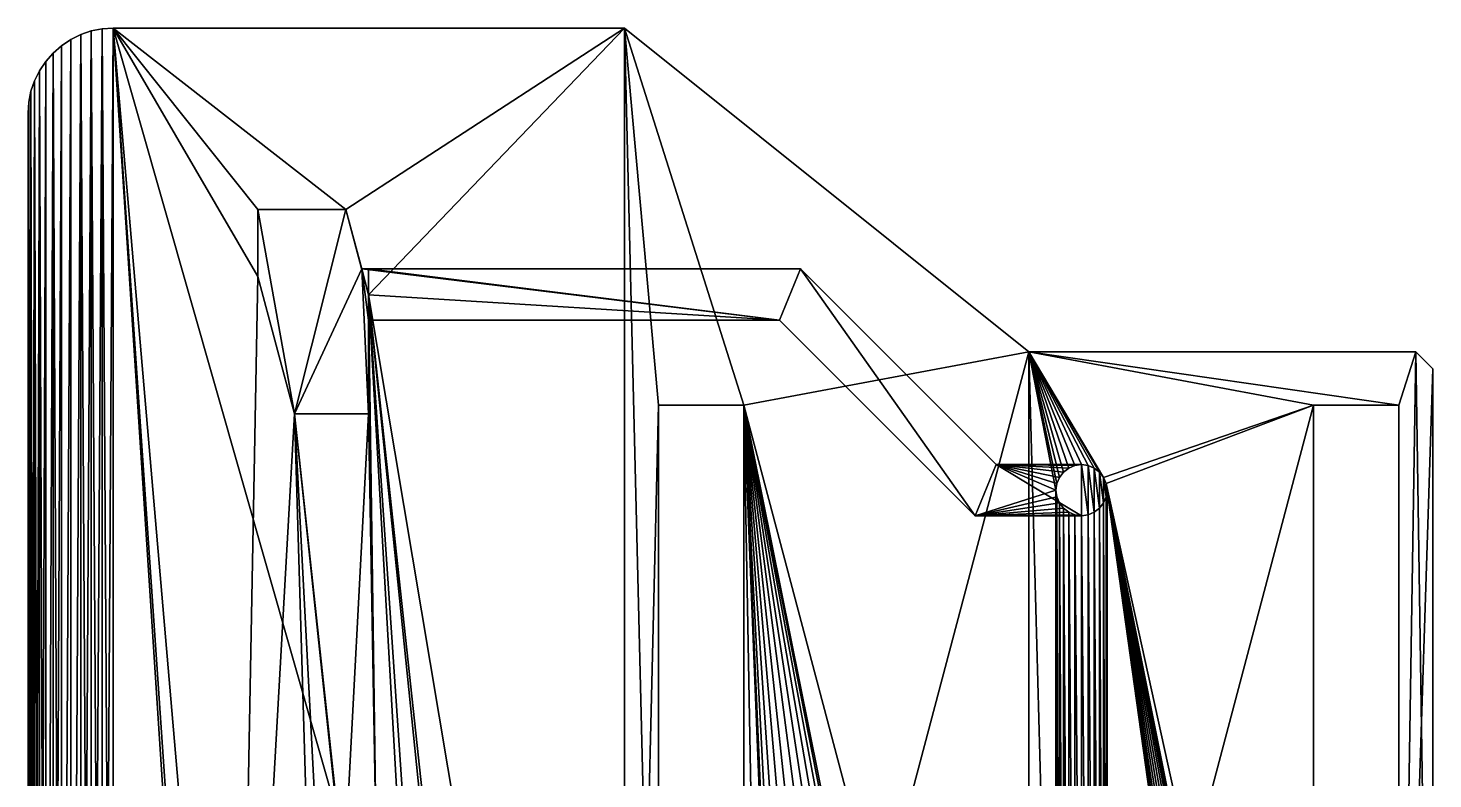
# Model space of a CAD drawing. Extents: x -35 to 47, y -20 to 85.
# Drawn here: x -35 to 47.5, y 41.2 to 85.2 of the extents above; entities that cross this region are included whole.
import ezdxf

# ---------------------------------------------------------------- set-up
doc = ezdxf.new("R2010")
doc.units = 0
doc.header["$MEASUREMENT"] = 0
doc.layers.add('STL2DXF', color=7, linetype='Continuous')

msp = doc.modelspace()

# ---------------------------------------------------------------- linework, layer by layer
at = {"layer": 'STL2DXF'}
for points in [[(-31.294, 85.08), (-31.913, 84.869, 5), (-31.294, 85.08, 5)], [(-31.913, 84.869, 5), (-31.294, 85.08), (-31.913, 84.869)], [(-31.294, -19.83, 5), (-31.294, 85.08, 5), (-31.913, 84.869, 5)], [(-31.294, 85.08), (-31.294, -19.83), (-31.913, -19.619)], [(-31.294, 85.08), (-31.913, -19.619), (-31.913, 84.869)], [(-30.653, 85.207), (-31.294, 85.08, 5), (-30.653, 85.207, 5)], [(-31.294, 85.08, 5), (-30.653, 85.207), (-31.294, 85.08)], [(-30.653, -19.957, 5), (-30.653, 85.207, 5), (-31.294, 85.08, 5)], [(-30.653, 85.207), (-30.653, -19.957), (-31.294, -19.83)], [(-30.653, 85.207), (-31.294, -19.83), (-31.294, 85.08)], [(-30.653, -19.957, 5), (-31.294, 85.08, 5), (-31.294, -19.83, 5)], [(-30, 85.25), (-30.653, 85.207, 5), (-30, 85.25, 5)], [(-30.653, 85.207, 5), (-30, 85.25), (-30.653, 85.207)], [(-30, -20, 5), (-30, 85.25, 5), (-30.653, 85.207, 5)], [(-30, 85.25), (-30, -20), (-30.653, -19.957)], [(-30, 85.25), (-30.653, -19.957), (-30.653, 85.207)], [(-30, -20, 5), (-30.653, 85.207, 5), (-30.653, -19.957, 5)], [(-16.359, 74.61, 5), (0, 85.25, 5), (-30, 85.25, 5)], [(-16.359, 74.61, 5), (-30, 85.25, 5), (-21.513, 74.61, 5)], [(-21.513, 74.61, 5), (-30, 85.25, 5), (-21.513, 70.664, 5)], [(-21.513, 70.664, 5), (-30, 85.25, 5), (-22.799, 1.497, 5)], [(-22.799, 1.497, 5), (-30, 85.25, 5), (-23.964, -2.849, 5)], [(-23.964, -2.849, 5), (-30, 85.25, 5), (-23.964, -7.508, 5)], [(-30, -20, 5), (-23.964, -7.508, 5), (-30, 85.25, 5)], [(0, 85.25, 5), (-30, 85.25), (-30, 85.25, 5)], [(-30, 85.25), (0, 85.25, 5), (0, 85.25)], [(0, 85.25), (0, -20), (-30, 85.25)], [(-30, 85.25), (0, -20), (-30, -20)], [(-15.013, 69.588, 5), (0, 85.25, 5), (-16.359, 74.61, 5)], [(0, -20, 5), (0, 85.25, 5), (-15.013, 69.588, 5)], [(23.725, 66.25, 5), (0, 85.25), (0, 85.25, 5)], [(0, 85.25), (23.725, 66.25, 5), (23.725, 66.25)], [(0, -20, 5), (2, 3.125, 5), (0, 85.25, 5)], [(7, 63.125, 5), (23.725, 66.25, 5), (0, 85.25, 5)], [(7, 63.125, 5), (0, 85.25, 5), (2, 63.125, 5)], [(2, 63.125, 5), (0, 85.25, 5), (2, 3.125, 5)], [(2, 63.125), (0, -20), (0, 85.25)], [(23.725, 66.25), (7, 63.125), (0, 85.25)], [(0, 85.25), (7, 63.125), (2, 63.125)], [(-33.044, 84.217), (-33.536, 83.786, 5), (-33.044, 84.217, 5)], [(-33.536, 83.786, 5), (-33.044, 84.217), (-33.536, 83.786)], [(-33.044, -18.967, 5), (-33.044, 84.217, 5), (-33.536, 83.786, 5)], [(-33.044, 84.217), (-33.044, -18.967), (-33.536, -18.536)], [(-33.044, 84.217), (-33.536, -18.536), (-33.536, 83.786)], [(-32.5, 84.58), (-33.044, 84.217, 5), (-32.5, 84.58, 5)], [(-33.044, 84.217, 5), (-32.5, 84.58), (-33.044, 84.217)], [(-32.5, -19.33, 5), (-32.5, 84.58, 5), (-33.044, -18.967, 5)], [(-33.044, -18.967, 5), (-32.5, 84.58, 5), (-33.044, 84.217, 5)], [(-32.5, 84.58), (-32.5, -19.33), (-33.044, -18.967)], [(-32.5, 84.58), (-33.044, -18.967), (-33.044, 84.217)], [(-31.913, 84.869), (-32.5, 84.58, 5), (-31.913, 84.869, 5)], [(-32.5, 84.58, 5), (-31.913, 84.869), (-32.5, 84.58)], [(-31.913, -19.619, 5), (-31.913, 84.869, 5), (-32.5, -19.33, 5)], [(-32.5, -19.33, 5), (-31.913, 84.869, 5), (-32.5, 84.58, 5)], [(-31.913, 84.869), (-31.913, -19.619), (-32.5, -19.33)], [(-31.913, 84.869), (-32.5, -19.33), (-32.5, 84.58)], [(-31.294, -19.83, 5), (-31.913, 84.869, 5), (-31.913, -19.619, 5)], [(-33.967, 83.294, 5), (-34.33, 82.75), (-34.33, 82.75, 5)], [(-34.33, 82.75), (-33.967, 83.294, 5), (-33.967, 83.294)], [(-33.967, -18.044, 5), (-33.967, 83.294, 5), (-34.33, 82.75, 5)], [(-33.967, 83.294), (-33.967, -18.044), (-34.33, -17.5)], [(-33.967, 83.294), (-34.33, -17.5), (-34.33, 82.75)], [(-33.536, 83.786, 5), (-33.967, 83.294), (-33.967, 83.294, 5)], [(-33.967, 83.294), (-33.536, 83.786, 5), (-33.536, 83.786)], [(-33.536, -18.536, 5), (-33.536, 83.786, 5), (-33.967, -18.044, 5)], [(-33.967, -18.044, 5), (-33.536, 83.786, 5), (-33.967, 83.294, 5)], [(-33.536, 83.786), (-33.536, -18.536), (-33.967, -18.044)], [(-33.536, 83.786), (-33.967, -18.044), (-33.967, 83.294)], [(-33.044, -18.967, 5), (-33.536, 83.786, 5), (-33.536, -18.536, 5)], [(-34.33, 82.75, 5), (-34.619, 82.163), (-34.619, 82.163, 5)], [(-34.619, 82.163), (-34.33, 82.75, 5), (-34.33, 82.75)], [(-34.33, -17.5, 5), (-34.33, 82.75, 5), (-34.619, 82.163, 5)], [(-34.33, 82.75), (-34.33, -17.5), (-34.619, -16.913)], [(-34.33, 82.75), (-34.619, -16.913), (-34.619, 82.163)], [(-33.967, -18.044, 5), (-34.33, 82.75, 5), (-34.33, -17.5, 5)], [(-34.619, 82.163, 5), (-34.83, 81.544), (-34.83, 81.544, 5)], [(-34.83, 81.544), (-34.619, 82.163, 5), (-34.619, 82.163)], [(-34.619, -16.913, 5), (-34.619, 82.163, 5), (-34.83, 81.544, 5)], [(-34.619, 82.163), (-34.619, -16.913), (-34.83, -16.294)], [(-34.619, 82.163), (-34.83, -16.294), (-34.83, 81.544)], [(-34.33, -17.5, 5), (-34.619, 82.163, 5), (-34.619, -16.913, 5)], [(-34.957, 80.903, 5), (-35, 80.25), (-35, 80.25, 5)], [(-35, 80.25), (-34.957, 80.903, 5), (-34.957, 80.903)], [(-34.957, -15.653, 5), (-34.957, 80.903, 5), (-35, -15, 5)], [(-35, -15, 5), (-34.957, 80.903, 5), (-35, 80.25, 5)], [(-34.957, 80.903), (-34.957, -15.653), (-35, -15)], [(-34.957, 80.903), (-35, -15), (-35, 80.25)], [(-34.83, 81.544, 5), (-34.957, 80.903), (-34.957, 80.903, 5)], [(-34.957, 80.903), (-34.83, 81.544, 5), (-34.83, 81.544)], [(-34.83, -16.294, 5), (-34.83, 81.544, 5), (-34.957, 80.903, 5)], [(-34.83, 81.544), (-34.83, -16.294), (-34.957, -15.653)], [(-34.83, 81.544), (-34.957, -15.653), (-34.957, 80.903)], [(-34.83, -16.294, 5), (-34.957, 80.903, 5), (-34.957, -15.653, 5)], [(-34.619, -16.913, 5), (-34.83, 81.544, 5), (-34.83, -16.294, 5)], [(-35, 80.25, 5), (-35, -15), (-35, -15, 5)], [(-35, -15), (-35, 80.25, 5), (-35, 80.25)], [(-21.513, 74.61, 1), (-16.359, 74.61, 5), (-21.513, 74.61, 5)], [(-16.359, 74.61, 5), (-21.513, 74.61, 1), (-16.359, 74.61, 1)], [(-19.355, 62.61, 1), (-16.359, 74.61, 1), (-21.513, 74.61, 1)], [(-19.355, 62.61, 1), (-21.513, 74.61, 1), (-21.513, 70.664, 1)], [(-21.513, 74.61, 1), (-21.513, 70.664, 5), (-21.513, 70.664, 1)], [(-21.513, 70.664, 5), (-21.513, 74.61, 1), (-21.513, 74.61, 5)], [(-19.355, 62.61, 1), (-15.421, 71.11, 1), (-16.359, 74.61, 1)], [(-16.359, 74.61, 5), (-15.013, 69.588, 4), (-15.013, 69.588, 5)], [(-15.013, 69.588, 4), (-16.359, 74.61, 5), (-15.421, 71.11, 4)], [(-15.421, 71.11, 4), (-16.359, 74.61, 5), (-15.421, 71.11, 1)], [(-15.421, 71.11, 1), (-16.359, 74.61, 5), (-16.359, 74.61, 1)], [(-15.013, 62.61, 1), (-15.421, 71.11, 1), (-19.355, 62.61, 1)], [(-15.013, 71.11, 4), (-15.013, 69.588, 4), (-15.421, 71.11, 4)], [(9.097, 68.11, 1), (10.34, 71.11, 1), (-15.421, 71.11, 1)], [(9.097, 68.11, 1), (-15.421, 71.11, 1), (-15.013, 68.11, 1)], [(-15.013, 68.11, 1), (-15.421, 71.11, 1), (-15.013, 62.61, 1)], [(-15.421, 71.11, 4), (10.34, 71.11, 4), (-15.013, 71.11, 4)], [(10.34, 71.11, 4), (-15.421, 71.11, 4), (10.34, 71.11, 1)], [(10.34, 71.11, 1), (-15.421, 71.11, 4), (-15.421, 71.11, 1)], [(10.34, 71.11, 4), (9.097, 68.11, 4), (-15.013, 71.11, 4)], [(-15.013, 71.11, 4), (9.097, 68.11, 4), (-15.013, 69.588, 4)], [(10.34, 71.11, 4), (20.582, 56.625, 4), (9.097, 68.11, 4)], [(20.582, 56.625, 1), (10.34, 71.11, 1), (9.097, 68.11, 1)], [(10.34, 71.11, 4), (21.825, 59.625, 1), (21.825, 59.625, 4)], [(21.825, 59.625, 1), (10.34, 71.11, 4), (10.34, 71.11, 1)], [(21.825, 59.625, 4), (20.582, 56.625, 4), (10.34, 71.11, 4)], [(20.582, 56.625, 1), (21.825, 59.625, 1), (10.34, 71.11, 1)], [(-22.799, 1.497, 5), (-19.355, 62.61, 5), (-21.513, 70.664, 5)], [(-21.513, 70.664, 1), (-19.355, 62.61, 5), (-19.355, 62.61, 1)], [(-19.355, 62.61, 5), (-21.513, 70.664, 1), (-21.513, 70.664, 5)], [(-15.013, 69.588, 5), (-15.013, 62.61, 1), (-15.013, 62.61, 5)], [(-15.013, 62.61, 1), (-15.013, 69.588, 5), (-15.013, 68.11, 4)], [(-15.013, 68.11, 4), (-15.013, 69.588, 5), (-15.013, 69.588, 4)], [(-15.013, 62.61, 5), (-14.554, 35.992, 5), (-15.013, 69.588, 5)], [(0, -20, 5), (-15.013, 69.588, 5), (-10.965, 32.081, 5)], [(-10.965, 32.081, 5), (-15.013, 69.588, 5), (-11.39, 33.977, 5)], [(-11.39, 33.977, 5), (-15.013, 69.588, 5), (-12.702, 35.408, 5)], [(-12.702, 35.408, 5), (-15.013, 69.588, 5), (-13.087, 35.53, 5)], [(-13.087, 35.53, 5), (-15.013, 69.588, 5), (-14.554, 35.992, 5)], [(-15.013, 68.11, 4), (-15.013, 69.588, 4), (9.097, 68.11, 4)], [(-15.013, 68.11, 1), (-15.013, 62.61, 1), (-15.013, 68.11, 4)], [(9.097, 68.11, 1), (-15.013, 68.11, 4), (9.097, 68.11, 4)], [(-15.013, 68.11, 4), (9.097, 68.11, 1), (-15.013, 68.11, 1)], [(9.097, 68.11, 1), (20.582, 56.625, 4), (20.582, 56.625, 1)], [(20.582, 56.625, 4), (9.097, 68.11, 1), (9.097, 68.11, 4)], [(23.725, 0, 5), (23.725, 66.25, 5), (7, 63.125, 5)], [(23.725, 66.25), (23.725, 0), (7, 3.125)], [(7, 63.125), (23.725, 66.25), (7, 3.125)], [(46.45, 66.25), (23.725, 66.25, 5), (46.45, 66.25, 5)], [(23.725, 66.25, 5), (46.45, 66.25), (23.725, 66.25)], [(23.725, 0, 5), (25.325, 8.125, 5), (23.725, 66.25, 5)], [(45.45, 63.125, 5), (46.45, 66.25, 5), (23.725, 66.25, 5)], [(45.45, 63.125, 5), (23.725, 66.25, 5), (40.45, 63.125, 5)], [(40.45, 63.125, 5), (23.725, 66.25, 5), (28.124, 58.875, 5)], [(28.124, 58.875, 5), (23.725, 66.25, 5), (27.886, 59.186, 5)], [(27.886, 59.186, 5), (23.725, 66.25, 5), (27.575, 59.424, 5)], [(27.575, 59.424, 5), (23.725, 66.25, 5), (27.213, 59.574, 5)], [(27.213, 59.574, 5), (23.725, 66.25, 5), (26.825, 59.625, 5)], [(26.825, 59.625, 5), (23.725, 66.25, 5), (26.437, 59.574, 5)], [(26.437, 59.574, 5), (23.725, 66.25, 5), (26.075, 59.424, 5)], [(26.075, 59.424, 5), (23.725, 66.25, 5), (25.764, 59.186, 5)], [(25.764, 59.186, 5), (23.725, 66.25, 5), (25.526, 58.875, 5)], [(25.526, 58.875, 5), (23.725, 66.25, 5), (25.376, 58.513, 5)], [(25.376, 58.513, 5), (23.725, 66.25, 5), (25.325, 58.125, 5)], [(25.325, 58.125, 5), (23.725, 66.25, 5), (25.325, 8.125, 5)], [(46.45, 66.25), (45.45, 63.125), (23.725, 66.25)], [(23.725, 66.25), (45.45, 63.125), (40.45, 63.125)], [(23.725, 66.25), (40.45, 63.125), (23.725, 0)], [(47.45, 0, 5), (46.45, 66.25, 5), (45.45, 3.125, 5)], [(46.45, 66.25, 5), (45.45, 63.125, 5), (45.45, 3.125, 5)], [(45.45, 63.125), (46.45, 66.25), (45.45, 3.125)], [(47.45, 65.25), (45.45, 3.125), (46.45, 66.25)], [(47.45, 65.25), (46.45, 66.25, 5), (47.45, 65.25, 5)], [(46.45, 66.25, 5), (47.45, 65.25), (46.45, 66.25)], [(46.45, 66.25, 5), (47.45, 0, 5), (47.45, 65.25, 5)], [(47.45, 0), (45.45, 3.125), (47.45, 65.25)], [(47.45, 65.25), (47.45, 0, 5), (47.45, 0)], [(47.45, 0, 5), (47.45, 65.25), (47.45, 65.25, 5)], [(2, 3.125), (0, -20), (2, 63.125)], [(2, 3.125), (2, 63.125, 5), (2, 3.125, 5)], [(2, 63.125, 5), (2, 3.125), (2, 63.125)], [(2, 63.125), (7, 63.125, 5), (2, 63.125, 5)], [(7, 63.125, 5), (2, 63.125), (7, 63.125)], [(7, 63.125, 5), (7, 3.125), (7, 3.125, 5)], [(7, 3.125), (7, 63.125, 5), (7, 63.125)], [(7, 3.125, 5), (8, 8.125, 5), (7, 63.125, 5)], [(23.725, 0, 5), (7, 63.125, 5), (11.932, 38.643, 5)], [(11.932, 38.643, 5), (7, 63.125, 5), (11.732, 39.125, 5)], [(11.732, 39.125, 5), (7, 63.125, 5), (11.414, 39.539, 5)], [(11.414, 39.539, 5), (7, 63.125, 5), (11, 39.857, 5)], [(11, 39.857, 5), (7, 63.125, 5), (10.518, 40.057, 5)], [(10.518, 40.057, 5), (7, 63.125, 5), (10, 40.125, 5)], [(10, 40.125, 5), (7, 63.125, 5), (9.482, 40.057, 5)], [(9.482, 40.057, 5), (7, 63.125, 5), (9, 39.857, 5)], [(9, 39.857, 5), (7, 63.125, 5), (8.586, 39.539, 5)], [(8.586, 39.539, 5), (7, 63.125, 5), (8.268, 39.125, 5)], [(8.268, 39.125, 5), (7, 63.125, 5), (8.068, 38.643, 5)], [(8.068, 38.643, 5), (7, 63.125, 5), (8, 38.125, 5)], [(8, 38.125, 5), (7, 63.125, 5), (8, 8.125, 5)], [(40.45, 3.125), (23.725, 0), (40.45, 63.125)], [(40.45, 63.125, 5), (28.124, 58.875, 5), (28.274, 58.513, 5)], [(40.45, 63.125, 5), (28.274, 58.513, 5), (40.45, 3.125, 5)], [(40.45, 3.125), (40.45, 63.125, 5), (40.45, 3.125, 5)], [(40.45, 63.125, 5), (40.45, 3.125), (40.45, 63.125)], [(40.45, 63.125), (45.45, 63.125, 5), (40.45, 63.125, 5)], [(45.45, 63.125, 5), (40.45, 63.125), (45.45, 63.125)], [(45.45, 63.125, 5), (45.45, 3.125), (45.45, 3.125, 5)], [(45.45, 3.125), (45.45, 63.125, 5), (45.45, 63.125)], [(-22.799, 1.497, 5), (-18.465, 32.409, 5), (-19.355, 62.61, 5)], [(-16.449, 35.572, 5), (-15.013, 62.61, 5), (-19.355, 62.61, 5)], [(-16.449, 35.572, 5), (-19.355, 62.61, 5), (-16.495, 35.53, 5)], [(-16.495, 35.53, 5), (-19.355, 62.61, 5), (-17.881, 34.26, 5)], [(-17.881, 34.26, 5), (-19.355, 62.61, 5), (-18.465, 32.409, 5)], [(-15.013, 62.61, 1), (-19.355, 62.61, 5), (-15.013, 62.61, 5)], [(-19.355, 62.61, 5), (-15.013, 62.61, 1), (-19.355, 62.61, 1)], [(-14.554, 35.992, 5), (-15.013, 62.61, 5), (-16.449, 35.572, 5)], [(25.325, 58.125, 4), (20.582, 56.625, 4), (21.825, 59.625, 4)], [(26.825, 56.625, 1), (21.825, 59.625, 1), (20.582, 56.625, 1)], [(21.825, 59.625, 4), (26.825, 59.625, 1), (26.825, 59.625, 4)], [(26.825, 59.625, 1), (21.825, 59.625, 4), (21.825, 59.625, 1)], [(26.437, 59.574, 4), (21.825, 59.625, 4), (26.825, 59.625, 4)], [(21.825, 59.625, 4), (26.437, 59.574, 4), (26.075, 59.424, 4)], [(21.825, 59.625, 4), (26.075, 59.424, 4), (25.764, 59.186, 4)], [(21.825, 59.625, 4), (25.764, 59.186, 4), (25.526, 58.875, 4)], [(21.825, 59.625, 4), (25.526, 58.875, 4), (25.376, 58.513, 4)], [(21.825, 59.625, 4), (25.376, 58.513, 4), (25.325, 58.125, 4)], [(26.825, 56.625, 1), (26.825, 59.625, 1), (21.825, 59.625, 1)], [(25.764, 59.186, 4), (26.075, 59.424, 5), (25.764, 59.186, 5)], [(26.075, 59.424, 5), (25.764, 59.186, 4), (26.075, 59.424, 4)], [(26.075, 59.424, 4), (26.437, 59.574, 5), (26.075, 59.424, 5)], [(26.437, 59.574, 5), (26.075, 59.424, 4), (26.437, 59.574, 4)], [(26.437, 59.574, 4), (26.825, 59.625, 5), (26.437, 59.574, 5)], [(26.825, 59.625, 5), (26.437, 59.574, 4), (26.825, 59.625, 4)], [(26.825, 59.625, 4), (27.213, 59.574, 5), (26.825, 59.625, 5)], [(27.213, 59.574, 5), (26.825, 59.625, 4), (27.213, 59.574, 1)], [(27.213, 59.574, 1), (26.825, 59.625, 4), (26.825, 59.625, 1)], [(27.213, 56.676, 1), (27.213, 59.574, 1), (26.825, 59.625, 1)], [(27.213, 56.676, 1), (26.825, 59.625, 1), (26.825, 56.625, 1)], [(27.213, 59.574, 1), (27.575, 59.424, 5), (27.213, 59.574, 5)], [(27.575, 59.424, 5), (27.213, 59.574, 1), (27.575, 59.424, 1)], [(27.575, 56.826, 1), (27.575, 59.424, 1), (27.213, 59.574, 1)], [(27.575, 56.826, 1), (27.213, 59.574, 1), (27.213, 56.676, 1)], [(27.575, 59.424, 1), (27.886, 59.186, 5), (27.575, 59.424, 5)], [(27.886, 59.186, 5), (27.575, 59.424, 1), (27.886, 59.186, 1)], [(27.886, 57.064, 1), (27.886, 59.186, 1), (27.575, 59.424, 1)], [(27.886, 57.064, 1), (27.575, 59.424, 1), (27.575, 56.826, 1)], [(25.526, 58.875, 4), (25.376, 58.513, 5), (25.376, 58.513, 4)], [(25.376, 58.513, 5), (25.526, 58.875, 4), (25.526, 58.875, 5)], [(25.764, 59.186, 4), (25.526, 58.875, 5), (25.526, 58.875, 4)], [(25.526, 58.875, 5), (25.764, 59.186, 4), (25.764, 59.186, 5)], [(27.886, 59.186, 5), (28.124, 58.875, 1), (28.124, 58.875, 5)], [(28.124, 58.875, 1), (27.886, 59.186, 5), (27.886, 59.186, 1)], [(28.124, 57.375, 1), (28.124, 58.875, 1), (27.886, 59.186, 1)], [(28.124, 57.375, 1), (27.886, 59.186, 1), (27.886, 57.064, 1)], [(28.124, 58.875, 5), (28.274, 58.513, 1), (28.274, 58.513, 5)], [(28.274, 58.513, 1), (28.124, 58.875, 5), (28.124, 58.875, 1)], [(28.274, 57.737, 1), (28.274, 58.513, 1), (28.124, 58.875, 1)], [(28.274, 57.737, 1), (28.124, 58.875, 1), (28.124, 57.375, 1)], [(25.376, 57.737, 4), (20.582, 56.625, 4), (25.325, 58.125, 4)], [(25.526, 57.375, 4), (20.582, 56.625, 4), (25.376, 57.737, 4)], [(25.376, 58.513, 4), (25.325, 58.125, 5), (25.325, 58.125, 4)], [(25.325, 58.125, 5), (25.376, 58.513, 4), (25.376, 58.513, 5)], [(25.325, 58.125, 4), (25.376, 57.737, 5), (25.376, 57.737, 4)], [(25.376, 57.737, 5), (25.325, 58.125, 4), (25.325, 58.125, 5)], [(25.376, 8.513, 5), (25.376, 57.737, 5), (25.325, 58.125, 5)], [(25.376, 8.513, 5), (25.325, 58.125, 5), (25.325, 8.125, 5)], [(25.376, 57.737, 4), (25.526, 57.375, 5), (25.526, 57.375, 4)], [(25.526, 57.375, 5), (25.376, 57.737, 4), (25.376, 57.737, 5)], [(25.526, 8.875, 5), (25.526, 57.375, 5), (25.376, 57.737, 5)], [(25.526, 8.875, 5), (25.376, 57.737, 5), (25.376, 8.513, 5)], [(28.274, 57.737, 5), (28.124, 57.375, 1), (28.124, 57.375, 5)], [(28.124, 57.375, 1), (28.274, 57.737, 5), (28.274, 57.737, 1)], [(28.274, 8.513, 5), (28.274, 57.737, 5), (28.124, 57.375, 5)], [(28.274, 58.513, 5), (28.325, 58.125, 1), (28.325, 58.125, 5)], [(28.325, 58.125, 1), (28.274, 58.513, 5), (28.274, 58.513, 1)], [(40.45, 3.125, 5), (28.274, 58.513, 5), (38.274, 8.513, 5)], [(38.274, 8.513, 5), (28.274, 58.513, 5), (38.124, 8.875, 5)], [(38.124, 8.875, 5), (28.274, 58.513, 5), (37.886, 9.186, 5)], [(37.886, 9.186, 5), (28.274, 58.513, 5), (37.575, 9.424, 5)], [(37.575, 9.424, 5), (28.274, 58.513, 5), (37.213, 9.574, 5)], [(37.213, 9.574, 5), (28.274, 58.513, 5), (36.825, 9.625, 5)], [(36.825, 9.625, 5), (28.274, 58.513, 5), (36.437, 9.574, 5)], [(36.437, 9.574, 5), (28.274, 58.513, 5), (36.075, 9.424, 5)], [(36.075, 9.424, 5), (28.274, 58.513, 5), (35.764, 9.186, 5)], [(35.764, 9.186, 5), (28.274, 58.513, 5), (35.526, 8.875, 5)], [(35.526, 8.875, 5), (28.274, 58.513, 5), (35.376, 8.513, 5)], [(35.376, 8.513, 5), (28.274, 58.513, 5), (35.325, 8.125, 5)], [(35.325, 8.125, 5), (28.274, 58.513, 5), (28.325, 58.125, 5)], [(28.274, 58.513, 1), (28.274, 57.737, 1), (28.325, 58.125, 1)], [(28.325, 58.125, 5), (28.274, 57.737, 1), (28.274, 57.737, 5)], [(28.274, 57.737, 1), (28.325, 58.125, 5), (28.325, 58.125, 1)], [(28.274, 57.737, 5), (28.325, 8.125, 5), (28.325, 58.125, 5)], [(28.325, 8.125, 5), (28.274, 57.737, 5), (28.274, 8.513, 5)], [(28.325, 8.125, 5), (35.325, 8.125, 5), (28.325, 58.125, 5)], [(25.764, 57.064, 4), (20.582, 56.625, 4), (25.526, 57.375, 4)], [(26.075, 56.826, 4), (20.582, 56.625, 4), (25.764, 57.064, 4)], [(25.526, 57.375, 4), (25.764, 57.064, 5), (25.764, 57.064, 4)], [(25.764, 57.064, 5), (25.526, 57.375, 4), (25.526, 57.375, 5)], [(25.764, 9.186, 5), (25.764, 57.064, 5), (25.526, 57.375, 5)], [(25.764, 9.186, 5), (25.526, 57.375, 5), (25.526, 8.875, 5)], [(26.075, 56.826, 4), (25.764, 57.064, 5), (26.075, 56.826, 5)], [(25.764, 57.064, 5), (26.075, 56.826, 4), (25.764, 57.064, 4)], [(26.075, 9.424, 5), (26.075, 56.826, 5), (25.764, 57.064, 5)], [(26.075, 9.424, 5), (25.764, 57.064, 5), (25.764, 9.186, 5)], [(27.886, 57.064, 1), (27.575, 56.826, 5), (27.886, 57.064, 5)], [(27.575, 56.826, 5), (27.886, 57.064, 1), (27.575, 56.826, 1)], [(27.886, 9.186, 5), (27.886, 57.064, 5), (27.575, 56.826, 5)], [(28.124, 57.375, 5), (27.886, 57.064, 1), (27.886, 57.064, 5)], [(27.886, 57.064, 1), (28.124, 57.375, 5), (28.124, 57.375, 1)], [(28.124, 8.875, 5), (28.124, 57.375, 5), (27.886, 57.064, 5)], [(28.124, 8.875, 5), (27.886, 57.064, 5), (27.886, 9.186, 5)], [(28.274, 8.513, 5), (28.124, 57.375, 5), (28.124, 8.875, 5)], [(26.437, 56.676, 4), (20.582, 56.625, 4), (26.075, 56.826, 4)], [(20.582, 56.625, 4), (26.437, 56.676, 4), (26.825, 56.625, 4)], [(26.825, 56.625, 1), (20.582, 56.625, 4), (26.825, 56.625, 4)], [(20.582, 56.625, 4), (26.825, 56.625, 1), (20.582, 56.625, 1)], [(26.437, 56.676, 4), (26.075, 56.826, 5), (26.437, 56.676, 5)], [(26.075, 56.826, 5), (26.437, 56.676, 4), (26.075, 56.826, 4)], [(26.437, 9.574, 5), (26.437, 56.676, 5), (26.075, 56.826, 5)], [(26.437, 9.574, 5), (26.075, 56.826, 5), (26.075, 9.424, 5)], [(26.825, 56.625, 4), (26.437, 56.676, 5), (26.825, 56.625, 5)], [(26.437, 56.676, 5), (26.825, 56.625, 4), (26.437, 56.676, 4)], [(26.825, 9.625, 5), (26.825, 56.625, 5), (26.437, 56.676, 5)], [(26.825, 9.625, 5), (26.437, 56.676, 5), (26.437, 9.574, 5)], [(27.213, 56.676, 1), (26.825, 56.625, 5), (27.213, 56.676, 5)], [(26.825, 56.625, 5), (27.213, 56.676, 1), (26.825, 56.625, 4)], [(26.825, 56.625, 4), (27.213, 56.676, 1), (26.825, 56.625, 1)], [(27.213, 9.574, 5), (27.213, 56.676, 5), (26.825, 56.625, 5)], [(27.213, 9.574, 5), (26.825, 56.625, 5), (26.825, 9.625, 5)], [(27.575, 56.826, 1), (27.213, 56.676, 5), (27.575, 56.826, 5)], [(27.213, 56.676, 5), (27.575, 56.826, 1), (27.213, 56.676, 1)], [(27.575, 9.424, 5), (27.575, 56.826, 5), (27.213, 56.676, 5)], [(27.575, 9.424, 5), (27.213, 56.676, 5), (27.213, 9.574, 5)], [(27.886, 9.186, 5), (27.575, 56.826, 5), (27.575, 9.424, 5)]]:
    msp.add_3dface(points, dxfattribs=at)

doc.saveas('drawing.dxf')
